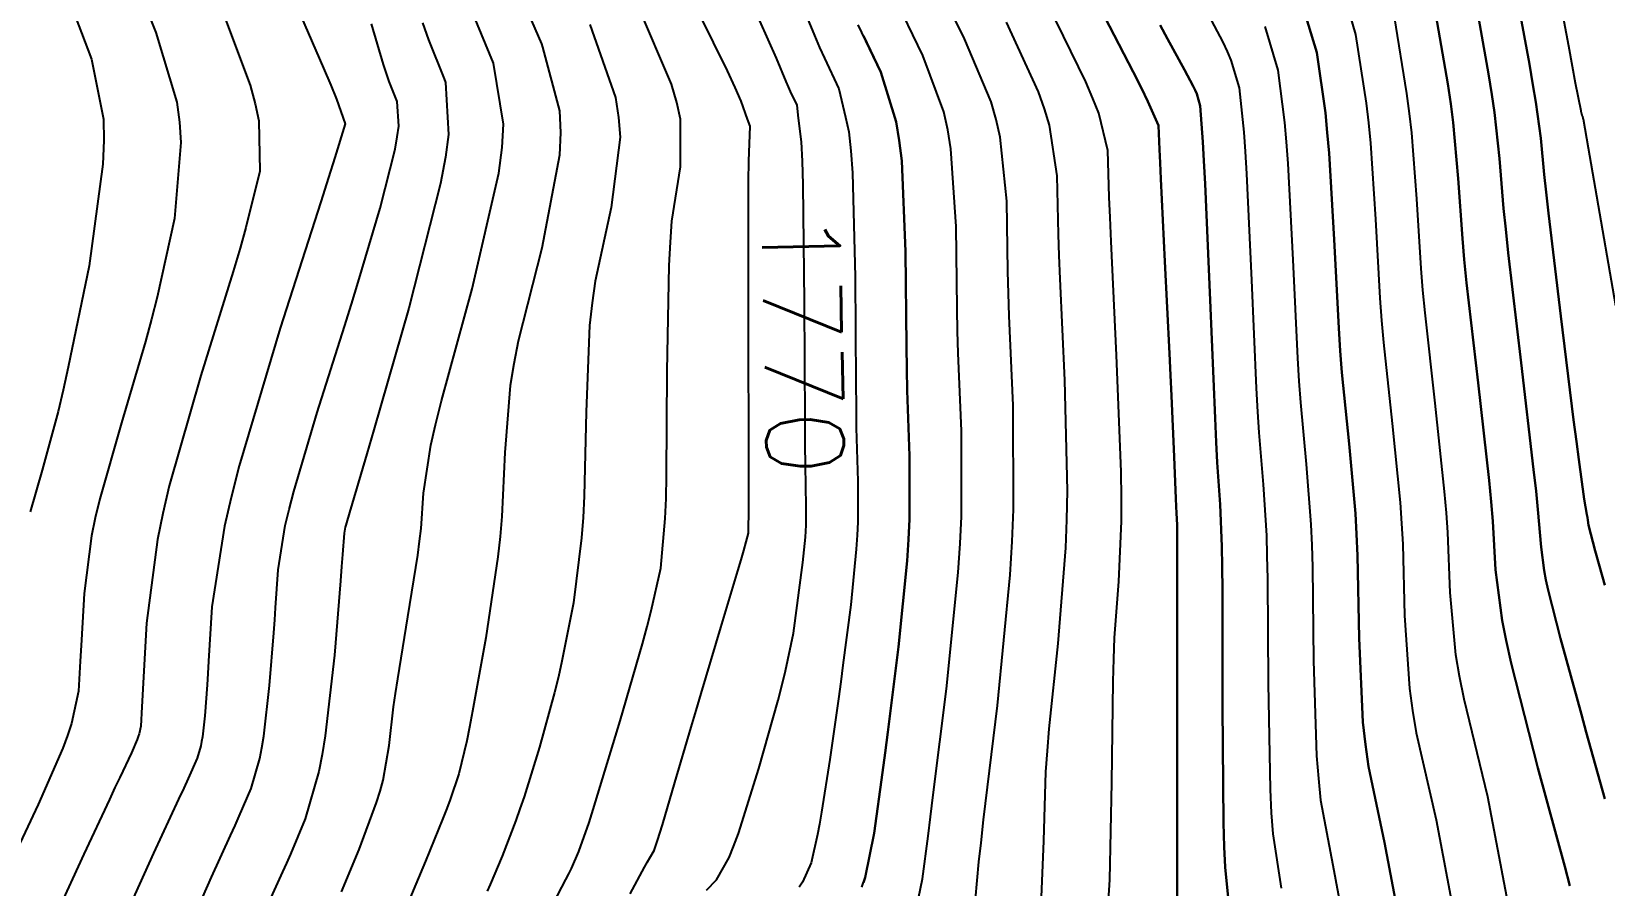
# Model space of a CAD drawing. Header units: metres. Extents: x 837117 to 838479, y 1189012 to 1191015.
# Drawn here: x 837784.2 to 837861.2, y 1189902.5 to 1189944.3 of the extents above; entities that cross this region are included whole.
import ezdxf

# ---------------------------------------------------------------- set-up
doc = ezdxf.new("R2010")
doc.units = ezdxf.units.M
doc.header["$LTSCALE"] = 0.3
doc.layers.add('COTAS 10', color=1, linetype='Continuous')
doc.layers.add('COTAS INT', color=252, linetype='Continuous')
doc.styles.get("Standard").update_dxf_attribs({"font": 'simplex.shx'})

msp = doc.modelspace()

# ---------------------------------------------------------------- linework, layer by layer
at = {"layer": 'COTAS 10'}
for points in [[(837788.887, 1189947.767), (837790.295, 1189944.222), (837791.315, 1189940.816), (837791.446, 1189939.837), (837791.512, 1189938.844), (837791.2, 1189935.127), (837790.352, 1189931.272), (837790.079, 1189930.191), (837789.79, 1189929.104), (837788.607, 1189925.127), (837787.542, 1189921.404), (837787.326, 1189920.476), (837787.145, 1189919.592), (837786.777, 1189916.775), (837786.649, 1189914.506), (837786.619, 1189913.968), (837786.591, 1189913.469), (837786.508, 1189911.995), (837786.164, 1189910.404), (837785.971, 1189909.832), (837785.735, 1189909.202), (837784.532, 1189906.45), (837783.254, 1189903.747)], [(837854.715, 1189946.728), (837855.521, 1189942.194), (837855.68, 1189941.198), (837855.811, 1189940.315), (837856.053, 1189938.065), (837856.252, 1189935.61), (837856.356, 1189934.598), (837856.481, 1189933.442), (837857.109, 1189928.065), (837857.725, 1189922.839), (837857.842, 1189921.777), (837857.936, 1189920.882), (837858.086, 1189919.042), (837858.232, 1189917.899), (837858.324, 1189917.444), (837858.439, 1189916.928), (837859.042, 1189914.563), (837859.831, 1189911.684), (837860.063, 1189910.844), (837860.3, 1189909.985), (837861.208, 1189906.729)], [(837861.208, 1189906.729), (837860.3, 1189909.985), (837860.063, 1189910.844), (837859.831, 1189911.684), (837859.042, 1189914.563), (837858.439, 1189916.928), (837858.324, 1189917.444), (837858.232, 1189917.899), (837858.086, 1189919.042), (837857.936, 1189920.882), (837857.842, 1189921.777), (837857.725, 1189922.839), (837857.109, 1189928.065), (837856.481, 1189933.442), (837856.356, 1189934.598), (837856.252, 1189935.61), (837856.053, 1189938.065), (837855.811, 1189940.315), (837855.68, 1189941.198), (837855.521, 1189942.194), (837854.715, 1189946.728)], [(837799.381, 1189902.177), (837800.244, 1189904.251), (837801.092, 1189906.538), (837801.264, 1189907.105), (837801.41, 1189907.642), (837801.711, 1189909.341), (837801.928, 1189911.225), (837802.02, 1189911.878), (837802.127, 1189912.589), (837802.63, 1189915.634), (837803.107, 1189918.643), (837803.198, 1189919.331), (837803.271, 1189919.956), (837803.383, 1189921.688), (837803.747, 1189924.026), (837803.978, 1189925.032), (837804.266, 1189926.194), (837805.777, 1189931.688), (837807.08, 1189937.341), (837807.237, 1189938.604), (837807.306, 1189939.735), (837806.816, 1189942.727), (837805.642, 1189945.56)], [(837817.241, 1189902.255), (837817.73, 1189902.761), (837818.349, 1189903.85), (837818.565, 1189904.388), (837818.799, 1189905.03), (837819.802, 1189908.202), (837820.747, 1189911.558), (837820.944, 1189912.314), (837821.114, 1189912.996), (837821.493, 1189914.836), (837821.684, 1189916.188), (837821.734, 1189916.561), (837821.784, 1189916.935), (837821.956, 1189918.282), (837822.081, 1189919.522), (837822.102, 1189919.828), (837822.116, 1189920.118), (837822.115, 1189921.032), (837822.079, 1189923.056), (837822.071, 1189924.047), (837822.063, 1189925.225), (837822.041, 1189931.032), (837821.974, 1189936.782), (837821.937, 1189937.923), (837821.894, 1189938.87), (837821.751, 1189940.028), (837821.672, 1189940.662), (837821.352, 1189941.331), (837821.246, 1189941.57), (837821.133, 1189941.831), (837820.662, 1189942.968), (837819.852, 1189944.79)], [(837833.643, 1189901.917), (837833.744, 1189904.664), (837833.855, 1189908.05), (837833.923, 1189909.078), (837834.008, 1189910.146), (837834.448, 1189914.33), (837834.832, 1189919.006), (837834.88, 1189920.385), (837834.904, 1189921.799), (837834.781, 1189927.208), (837834.55, 1189932.176), (837834.506, 1189933.312), (837834.47, 1189934.345), (837834.409, 1189937.208), (837834.025, 1189939.691), (837833.785, 1189940.483), (837833.487, 1189941.321), (837831.927, 1189944.726)], [(837833.643, 1189901.917), (837833.744, 1189904.664), (837833.855, 1189908.05), (837833.923, 1189909.078), (837834.008, 1189910.146), (837834.448, 1189914.33), (837834.832, 1189919.006), (837834.88, 1189920.385), (837834.904, 1189921.799), (837834.781, 1189927.208), (837834.55, 1189932.176), (837834.506, 1189933.312), (837834.47, 1189934.345), (837834.409, 1189937.208), (837834.025, 1189939.691), (837833.785, 1189940.483), (837833.487, 1189941.321), (837831.927, 1189944.726)], [(837844.563, 1189944.51), (837845.209, 1189942.382), (837845.533, 1189939.824), (837845.613, 1189938.872), (837845.69, 1189937.813), (837845.933, 1189933.105), (837846.165, 1189928.287), (837846.235, 1189927.158), (837846.307, 1189926.118), (837846.587, 1189923.105), (837846.823, 1189920.149), (837846.867, 1189919.145), (837846.903, 1189918.06), (837846.956, 1189913.474), (837847.096, 1189908.832), (837847.187, 1189907.712), (837847.3, 1189906.663), (837847.894, 1189903.474), (837848.422, 1189900.676)], [(837844.563, 1189944.51), (837845.209, 1189942.382), (837845.533, 1189939.824), (837845.613, 1189938.872), (837845.69, 1189937.813), (837845.933, 1189933.105), (837846.165, 1189928.287), (837846.235, 1189927.158), (837846.307, 1189926.118), (837846.587, 1189923.105), (837846.823, 1189920.149), (837846.867, 1189919.145), (837846.903, 1189918.06), (837846.956, 1189913.474), (837847.096, 1189908.832), (837847.187, 1189907.712), (837847.3, 1189906.663), (837847.894, 1189903.474), (837848.422, 1189900.676)]]:
    msp.add_lwpolyline(points, dxfattribs=at)
at = {"layer": 'COTAS INT'}
for points in [[(837830.407, 1189901.809), (837830.572, 1189903.639), (837830.676, 1189904.575), (837830.805, 1189905.696), (837831.48, 1189911.298), (837832.108, 1189917.694), (837832.207, 1189919.318), (837832.274, 1189920.877), (837832.248, 1189925.973), (837832.056, 1189930.352), (837832.019, 1189931.459), (837831.988, 1189932.521), (837831.936, 1189935.973), (837831.615, 1189939.109), (837831.416, 1189939.971), (837831.168, 1189940.831), (837829.876, 1189943.913), (837828.209, 1189947.311), (837827.725, 1189948.37), (837827.232, 1189949.479), (837827.051, 1189949.913), (837825.373, 1189953.913), (837824.923, 1189955.039)], [(837783.916, 1189952.925), (837785.33, 1189948.02), (837785.687, 1189946.887), (837786.028, 1189945.852), (837787.132, 1189942.925), (837787.726, 1189939.981), (837787.745, 1189938.934), (837787.701, 1189937.788), (837787.02, 1189932.812), (837786.003, 1189927.854), (837785.748, 1189926.719), (837785.504, 1189925.686), (837784.721, 1189922.812), (837784.137, 1189920.77)], [(837827.615, 1189901.868), (837827.807, 1189902.805), (837828.085, 1189904.904), (837828.204, 1189905.837), (837828.34, 1189906.922), (837828.984, 1189912.109), (837829.558, 1189917.805), (837829.652, 1189919.212), (837829.717, 1189920.544), (837829.715, 1189924.737), (837829.562, 1189928.528), (837829.532, 1189929.606), (837829.507, 1189930.697), (837829.462, 1189934.737), (837829.205, 1189938.527), (837829.046, 1189939.459), (837828.85, 1189940.341), (837827.825, 1189943.1), (837826.376, 1189946.111), (837825.911, 1189947.151), (837825.42, 1189948.279), (837824.923, 1189949.476)], [(837861.754, 1189930.857), (837860.755, 1189936.585), (837860.41, 1189938.562), (837860.163, 1189939.975), (837860.158, 1189939.998), (837860.156, 1189940.004), (837860.155, 1189940.01), (837860.15, 1189940.031), (837860.144, 1189940.061), (837860.14, 1189940.08), (837860.135, 1189940.098), (837860.134, 1189940.102), (837860.132, 1189940.106), (837860.125, 1189940.118), (837860.118, 1189940.129), (837860.114, 1189940.137), (837860.108, 1189940.152), (837860.102, 1189940.168), (837860.1, 1189940.173), (837860.099, 1189940.178), (837860.094, 1189940.195), (837860.084, 1189940.235), (837860.079, 1189940.253), (837860.073, 1189940.276), (837860.044, 1189940.384), (837859.781, 1189941.745), (837859.628, 1189942.557), (837859.439, 1189943.557), (837858.466, 1189948.741)], [(837861.754, 1189930.857), (837860.755, 1189936.585), (837860.41, 1189938.562), (837860.163, 1189939.975), (837860.158, 1189939.998), (837860.156, 1189940.004), (837860.155, 1189940.01), (837860.15, 1189940.031), (837860.144, 1189940.061), (837860.14, 1189940.08), (837860.135, 1189940.098), (837860.134, 1189940.102), (837860.132, 1189940.106), (837860.125, 1189940.118), (837860.118, 1189940.129), (837860.114, 1189940.137), (837860.108, 1189940.152), (837860.102, 1189940.168), (837860.1, 1189940.173), (837860.099, 1189940.178), (837860.094, 1189940.195), (837860.084, 1189940.235), (837860.079, 1189940.253), (837860.073, 1189940.276), (837860.044, 1189940.384), (837859.781, 1189941.745), (837859.628, 1189942.557), (837859.439, 1189943.557), (837858.466, 1189948.741)], [(837830.407, 1189901.809), (837830.572, 1189903.639), (837830.676, 1189904.575), (837830.805, 1189905.696), (837831.48, 1189911.298), (837832.108, 1189917.694), (837832.207, 1189919.318), (837832.274, 1189920.877), (837832.248, 1189925.973), (837832.056, 1189930.352), (837832.019, 1189931.459), (837831.988, 1189932.521), (837831.936, 1189935.973), (837831.615, 1189939.109), (837831.416, 1189939.971), (837831.168, 1189940.831), (837829.876, 1189943.913), (837828.209, 1189947.311)], [(837848.001, 1189947.616), (837849.012, 1189944.12), (837849.528, 1189940.772), (837849.64, 1189939.802), (837849.738, 1189938.814), (837849.981, 1189935.089), (837850.2, 1189931.216), (837850.283, 1189930.134), (837850.377, 1189929.048), (837850.796, 1189925.089), (837851.184, 1189921.225), (837851.257, 1189920.198), (837851.316, 1189919.189), (837851.408, 1189915.702), (837851.643, 1189912.12), (837851.792, 1189911.052), (837851.978, 1189909.952), (837852.954, 1189905.702), (837853.82, 1189901.109)], [(837848.001, 1189947.616), (837849.012, 1189944.12), (837849.528, 1189940.772), (837849.64, 1189939.802), (837849.738, 1189938.814), (837849.981, 1189935.089), (837850.2, 1189931.216), (837850.283, 1189930.134), (837850.377, 1189929.048), (837850.796, 1189925.089), (837851.184, 1189921.225), (837851.257, 1189920.198), (837851.316, 1189919.189), (837851.408, 1189915.702), (837851.643, 1189912.12), (837851.792, 1189911.052), (837851.978, 1189909.952), (837852.954, 1189905.702), (837853.82, 1189901.109)], [(837861.202, 1189917.184), (837860.944, 1189918.114), (837860.737, 1189918.867), (837860.409, 1189920.109), (837860.378, 1189920.357), (837860.359, 1189920.484), (837860.334, 1189920.636), (837860.205, 1189921.393), (837859.931, 1189923.325), (837859.816, 1189924.218), (837859.683, 1189925.266), (837859.058, 1189930.342), (837858.458, 1189935.382), (837858.341, 1189936.407), (837858.246, 1189937.272), (837858.077, 1189939.058), (837857.835, 1189940.816), (837857.693, 1189941.664), (837857.518, 1189942.668), (837856.616, 1189947.597)], [(837856.616, 1189947.597), (837857.518, 1189942.668), (837857.693, 1189941.664), (837857.835, 1189940.816), (837858.077, 1189939.058), (837858.246, 1189937.272), (837858.341, 1189936.407), (837858.458, 1189935.382), (837859.058, 1189930.342), (837859.683, 1189925.266), (837859.816, 1189924.218), (837859.931, 1189923.325), (837860.205, 1189921.393), (837860.334, 1189920.636), (837860.359, 1189920.484), (837860.378, 1189920.357), (837860.409, 1189920.109), (837860.737, 1189918.867), (837860.944, 1189918.114), (837861.202, 1189917.184)], [(837796.62, 1189946.816), (837798.495, 1189942.486), (837798.849, 1189941.643), (837799.133, 1189940.955), (837799.561, 1189939.757), (837799.051, 1189938.108), (837798.742, 1189937.135), (837798.361, 1189935.939), (837796.379, 1189929.757), (837794.371, 1189923.018), (837793.973, 1189921.471), (837793.644, 1189920.062), (837793.025, 1189916.127), (837792.868, 1189913.462), (837792.83, 1189912.854), (837792.794, 1189912.303), (837792.684, 1189910.782), (837792.57, 1189909.764), (837792.531, 1189909.53), (837792.49, 1189909.316), (837792.316, 1189908.716), (837791.87, 1189907.719), (837791.656, 1189907.255), (837791.404, 1189906.709), (837790.167, 1189904.061), (837788.8, 1189901.038)], [(837807.741, 1189946.951), (837809.171, 1189943.669), (837809.217, 1189943.5), (837810.044, 1189940.388), (837810.088, 1189939.336), (837810.046, 1189938.221), (837809.176, 1189933.674), (837808.027, 1189929.127), (837807.809, 1189928.011), (837807.634, 1189926.958), (837807.363, 1189923.674), (837807.228, 1189920.533), (837807.139, 1189919.569), (837807.028, 1189918.566), (837806.438, 1189914.603), (837805.789, 1189911.01), (837805.639, 1189910.239), (837805.503, 1189909.566), (837805.12, 1189907.942), (837804.69, 1189906.686), (837804.524, 1189906.244), (837804.337, 1189905.762), (837803.491, 1189903.68), (837802.675, 1189901.74)], [(837813.505, 1189902.07), (837814.209, 1189903.382), (837814.347, 1189903.636), (837814.462, 1189903.843), (837814.672, 1189904.195), (837814.86, 1189904.731), (837814.96, 1189905.053), (837815.082, 1189905.451), (837815.695, 1189907.517), (837816.497, 1189910.238), (837816.737, 1189911.049), (837816.986, 1189911.884), (837817.948, 1189915.11), (837818.772, 1189917.879), (837818.932, 1189918.426), (837819.063, 1189918.878), (837819.293, 1189919.719), (837819.313, 1189920.979), (837819.318, 1189921.373), (837819.32, 1189922.338), (837819.32, 1189923.523), (837819.304, 1189929.633), (837819.296, 1189935.756), (837819.301, 1189936.949), (837819.31, 1189937.924), (837819.371, 1189939.633), (837819.25, 1189939.981), (837818.941, 1189940.86), (837818.64, 1189941.532), (837818.261, 1189942.348), (837816.234, 1189946.496)], [(837821.475, 1189946.609), (837822.522, 1189944.078), (837822.774, 1189943.496), (837823.01, 1189942.965), (837823.723, 1189941.475), (837824.048, 1189940.073), (837824.212, 1189939.36), (837824.307, 1189938.435), (837824.384, 1189937.364), (837824.515, 1189932.267), (837824.544, 1189927.049), (837824.558, 1189925.9), (837824.573, 1189924.88), (837824.648, 1189922.267), (837824.649, 1189921.081), (837824.649, 1189920.26), (837824.618, 1189919.623), (837824.574, 1189918.95), (837824.299, 1189916.224), (837823.921, 1189913.264), (837823.812, 1189912.443), (837823.7, 1189911.622), (837823.281, 1189908.653), (837822.875, 1189906.069), (837822.773, 1189905.491), (837822.675, 1189904.973), (837822.358, 1189903.598), (837821.942, 1189902.65), (837821.781, 1189902.401)], [(837827.615, 1189901.868), (837827.807, 1189902.805), (837828.085, 1189904.904), (837828.204, 1189905.837), (837828.34, 1189906.922), (837828.984, 1189912.109), (837829.558, 1189917.805), (837829.652, 1189919.212), (837829.717, 1189920.544), (837829.715, 1189924.737), (837829.562, 1189928.528), (837829.532, 1189929.606), (837829.507, 1189930.697), (837829.462, 1189934.737), (837829.205, 1189938.527), (837829.046, 1189939.459), (837828.85, 1189940.341), (837827.825, 1189943.1), (837826.376, 1189946.111)], [(837840.282, 1189901.731), (837840.279, 1189902.7), (837840.277, 1189903.899), (837840.278, 1189910.134), (837840.283, 1189916.367), (837840.283, 1189917.566), (837840.282, 1189918.535), (837840.274, 1189920.129), (837840.244, 1189920.702), (837840.23, 1189921.027), (837840.213, 1189921.424), (837840.129, 1189923.462), (837839.998, 1189926.453), (837839.952, 1189927.452), (837839.901, 1189928.524), (837839.679, 1189933.012), (837839.476, 1189937.058), (837839.438, 1189937.852), (837839.407, 1189938.504), (837839.357, 1189939.679), (837838.846, 1189940.855), (837838.525, 1189941.507), (837838.125, 1189942.302), (837836.029, 1189946.351)], [(837836.029, 1189946.351), (837838.125, 1189942.302), (837838.525, 1189941.507), (837838.846, 1189940.855), (837839.357, 1189939.679), (837839.407, 1189938.504), (837839.438, 1189937.852), (837839.476, 1189937.058), (837839.679, 1189933.012), (837839.901, 1189928.524), (837839.952, 1189927.452), (837839.998, 1189926.453), (837840.129, 1189923.462), (837840.213, 1189921.424), (837840.23, 1189921.027), (837840.244, 1189920.702), (837840.274, 1189920.129), (837840.282, 1189918.535), (837840.283, 1189917.566), (837840.283, 1189916.367), (837840.278, 1189910.134), (837840.277, 1189903.899), (837840.279, 1189902.7), (837840.282, 1189901.731)], [(837846.228, 1189946.155), (837847.11, 1189943.251), (837847.53, 1189940.298), (837847.626, 1189939.337), (837847.714, 1189938.313), (837847.957, 1189934.097), (837848.183, 1189929.751), (837848.259, 1189928.646), (837848.342, 1189927.583), (837848.691, 1189924.097), (837849.003, 1189920.687), (837849.062, 1189919.671), (837849.11, 1189918.625), (837849.182, 1189914.588), (837849.369, 1189910.476), (837849.489, 1189909.382), (837849.639, 1189908.307), (837850.424, 1189904.588), (837851.121, 1189900.892)], [(837851.121, 1189900.892), (837850.424, 1189904.588), (837849.639, 1189908.307), (837849.489, 1189909.382), (837849.369, 1189910.476), (837849.182, 1189914.588), (837849.11, 1189918.625), (837849.062, 1189919.671), (837849.003, 1189920.687), (837848.691, 1189924.097), (837848.342, 1189927.583), (837848.259, 1189928.646), (837848.183, 1189929.751), (837847.957, 1189934.097), (837847.714, 1189938.313), (837847.626, 1189939.337), (837847.53, 1189940.298), (837847.11, 1189943.251), (837846.228, 1189946.155)], [(837859.499, 1189902.468), (837859.244, 1189903.407), (837857.929, 1189908.241), (837856.625, 1189913.356), (837856.376, 1189914.471), (837856.176, 1189915.456), (837855.86, 1189917.929), (837855.73, 1189920.318), (837855.647, 1189921.251), (837855.544, 1189922.301), (837855.004, 1189927.073), (837854.446, 1189931.977), (837854.332, 1189933.11), (837854.235, 1189934.146), (837854.029, 1189937.073), (837853.787, 1189939.815), (837853.666, 1189940.733), (837853.523, 1189941.72), (837852.814, 1189945.858)], [(837852.814, 1189945.858), (837853.523, 1189941.72), (837853.666, 1189940.733), (837853.787, 1189939.815), (837854.029, 1189937.073), (837854.235, 1189934.146), (837854.332, 1189933.11), (837854.446, 1189931.977), (837855.004, 1189927.073), (837855.544, 1189922.301), (837855.647, 1189921.251), (837855.73, 1189920.318), (837855.86, 1189917.929), (837856.176, 1189915.456), (837856.376, 1189914.471), (837856.625, 1189913.356), (837857.929, 1189908.241), (837859.244, 1189903.407), (837859.499, 1189902.468)], [(837793.457, 1189945.519), (837794.905, 1189941.651), (837795.148, 1189940.74), (837795.322, 1189939.899), (837795.381, 1189937.442), (837794.701, 1189934.69), (837794.411, 1189933.663), (837794.075, 1189932.522), (837792.493, 1189927.442), (837790.947, 1189922.037), (837790.634, 1189920.69), (837790.371, 1189919.408), (837789.837, 1189915.319), (837789.605, 1189911.221), (837789.552, 1189910.275), (837789.471, 1189909.903), (837789.426, 1189909.769), (837789.371, 1189909.622), (837789.09, 1189908.979), (837788.523, 1189907.774), (837788.287, 1189907.273), (837788.018, 1189906.7), (837786.763, 1189904.023), (837785.476, 1189901.215)], [(837809.755, 1189901.616), (837810.355, 1189902.775), (837810.495, 1189903.058), (837810.625, 1189903.324), (837810.998, 1189904.151), (837811.491, 1189905.571), (837811.696, 1189906.211), (837811.93, 1189906.958), (837813.022, 1189910.549), (837814.108, 1189914.304), (837814.339, 1189915.154), (837814.539, 1189915.922), (837815.008, 1189918.013), (837815.221, 1189920.437), (837815.26, 1189921.415), (837815.29, 1189922.526), (837815.323, 1189927.646), (837815.408, 1189932.823), (837815.471, 1189933.97), (837815.549, 1189934.992), (837815.973, 1189937.646), (837815.976, 1189939.98), (837815.789, 1189940.8), (837815.522, 1189941.695), (837813.88, 1189945.553)], [(837836.92, 1189901.753), (837836.98, 1189902.759), (837837.081, 1189907.518), (837837.138, 1189912.461), (837837.171, 1189913.582), (837837.211, 1189914.596), (837837.417, 1189917.362), (837837.556, 1189920.318), (837837.554, 1189921.451), (837837.534, 1189922.721), (837837.314, 1189928.443), (837837.045, 1189934), (837836.993, 1189935.165), (837836.951, 1189936.168), (837836.883, 1189938.443), (837836.436, 1189940.273), (837836.155, 1189940.995), (837835.806, 1189941.812), (837833.978, 1189945.538)], [(837836.92, 1189901.753), (837836.98, 1189902.759), (837837.081, 1189907.518), (837837.138, 1189912.461), (837837.171, 1189913.582), (837837.211, 1189914.596), (837837.417, 1189917.362), (837837.556, 1189920.318), (837837.554, 1189921.451), (837837.534, 1189922.721), (837837.314, 1189928.443), (837837.045, 1189934), (837836.993, 1189935.165), (837836.951, 1189936.168), (837836.883, 1189938.443), (837836.436, 1189940.273), (837836.155, 1189940.995), (837835.806, 1189941.812), (837833.978, 1189945.538)], [(837841.512, 1189945.626), (837842.508, 1189943.756), (837842.717, 1189943.297), (837842.898, 1189942.864), (837843.308, 1189941.512), (837843.535, 1189939.351), (837843.6, 1189938.406), (837843.665, 1189937.312), (837843.909, 1189932.113), (837844.148, 1189926.822), (837844.211, 1189925.67), (837844.272, 1189924.653), (837844.482, 1189922.113), (837844.642, 1189919.611), (837844.672, 1189918.618), (837844.696, 1189917.496), (837844.73, 1189912.361), (837844.823, 1189907.187), (837844.884, 1189906.041), (837844.961, 1189905.019), (837845.364, 1189902.361)], [(837841.512, 1189945.626), (837842.508, 1189943.756), (837842.717, 1189943.297), (837842.898, 1189942.864), (837843.308, 1189941.512), (837843.535, 1189939.351), (837843.6, 1189938.406), (837843.665, 1189937.312), (837843.909, 1189932.113), (837844.148, 1189926.822), (837844.211, 1189925.67), (837844.272, 1189924.653), (837844.482, 1189922.113), (837844.642, 1189919.611), (837844.672, 1189918.618), (837844.696, 1189917.496), (837844.73, 1189912.361), (837844.823, 1189907.187), (837844.884, 1189906.041), (837844.961, 1189905.019), (837845.364, 1189902.361)], [(837856.52, 1189901.325), (837855.484, 1189906.815), (837854.317, 1189911.596), (837854.095, 1189912.723), (837853.916, 1189913.764), (837853.634, 1189916.815), (837853.523, 1189919.754), (837853.452, 1189920.724), (837853.364, 1189921.763), (837852.9, 1189926.081), (837852.411, 1189930.512), (837852.308, 1189931.622), (837852.217, 1189932.681), (837852.005, 1189936.081), (837851.762, 1189939.314), (837851.653, 1189940.268), (837851.526, 1189941.246), (837850.913, 1189944.989)], [(837856.52, 1189901.325), (837855.484, 1189906.815), (837854.317, 1189911.596), (837854.095, 1189912.723), (837853.916, 1189913.764), (837853.634, 1189916.815), (837853.523, 1189919.754), (837853.452, 1189920.724), (837853.364, 1189921.763), (837852.9, 1189926.081), (837852.411, 1189930.512), (837852.308, 1189931.622), (837852.217, 1189932.681), (837852.005, 1189936.081), (837851.762, 1189939.314), (837851.653, 1189940.268), (837851.526, 1189941.246), (837850.913, 1189944.989)], [(837791.915, 1189900.413), (837793.005, 1189902.889), (837793.95, 1189904.93), (837794.17, 1189905.418), (837794.373, 1189905.871), (837794.959, 1189907.228), (837795.382, 1189908.691), (837795.483, 1189909.213), (837795.577, 1189909.784), (837795.855, 1189912.267), (837796.06, 1189914.846), (837796.107, 1189915.477), (837796.15, 1189916.073), (837796.269, 1189917.928), (837796.62, 1189920.095), (837796.809, 1189920.888), (837797.037, 1189921.764), (837798.193, 1189925.623), (837799.525, 1189929.836), (837799.864, 1189930.935), (837800.191, 1189932.005), (837801.264, 1189935.623), (837801.996, 1189938.509), (837802.107, 1189939.117), (837802.179, 1189939.641), (837802.107, 1189940.843), (837801.713, 1189941.829), (837801.581, 1189942.217), (837801.439, 1189942.655), (837800.843, 1189944.652)], [(837803.347, 1189944.694), (837803.627, 1189943.872), (837804.397, 1189941.949), (837804.462, 1189941.785), (837804.613, 1189939.24), (837804.461, 1189938.13), (837804.226, 1189936.843), (837802.677, 1189930.733), (837800.955, 1189924.785), (837800.61, 1189923.6), (837800.323, 1189922.616), (837799.764, 1189920.733), (837799.614, 1189920.23), (837799.584, 1189920.116), (837799.559, 1189920.012), (837799.513, 1189919.73), (837799.431, 1189918.685), (837799.384, 1189918.1), (837799.326, 1189917.388), (837799.027, 1189913.753), (837798.583, 1189909.805), (837798.435, 1189908.896), (837798.274, 1189908.067), (837797.601, 1189905.74), (837796.877, 1189904.024), (837796.685, 1189903.581), (837796.496, 1189903.152), (837795.843, 1189901.717)], [(837811.525, 1189944.611), (837812.783, 1189941.042), (837812.939, 1189940.068), (837813.011, 1189939.101), (837812.574, 1189935.66), (837811.788, 1189932.059), (837811.64, 1189930.991), (837811.521, 1189929.891), (837811.343, 1189925.66), (837811.259, 1189921.529), (837811.2, 1189920.492), (837811.125, 1189919.501), (837810.723, 1189916.308), (837810.164, 1189913.466), (837809.989, 1189912.697), (837809.806, 1189911.935), (837809.071, 1189909.246), (837808.31, 1189906.822), (837808.11, 1189906.228), (837807.914, 1189905.666), (837807.245, 1189903.916), (837806.65, 1189902.532), (837806.501, 1189902.202)], [(837824.851, 1189902.41), (837824.999, 1189902.873), (837825.445, 1189905.049), (837825.856, 1189908.012), (837825.983, 1189908.97), (837826.116, 1189909.989), (837826.641, 1189914.166), (837827.066, 1189918.377), (837827.135, 1189919.417), (837827.183, 1189920.402), (837827.182, 1189923.502), (837827.067, 1189926.704), (837827.045, 1189927.753), (837827.026, 1189928.873), (837826.988, 1189933.502), (837826.794, 1189937.945), (837826.677, 1189938.947), (837826.531, 1189939.851), (837825.774, 1189942.288), (837824.668, 1189944.599)], [(837842.834, 1189901.247), (837842.621, 1189903.375), (837842.582, 1189904.371), (837842.55, 1189905.543), (837842.504, 1189911.247), (837842.489, 1189916.932), (837842.477, 1189918.092), (837842.462, 1189919.073), (837842.378, 1189921.121), (837842.238, 1189923.189), (837842.187, 1189924.182), (837842.131, 1189925.357), (837841.885, 1189931.121), (837841.641, 1189936.812), (837841.587, 1189937.941), (837841.538, 1189938.877), (837841.407, 1189940.643), (837841.232, 1189941.218), (837841.156, 1189941.402), (837841.067, 1189941.597), (837840.643, 1189942.393), (837839.803, 1189943.92), (837839.452, 1189944.576)], [(837839.452, 1189944.576), (837839.803, 1189943.92), (837840.643, 1189942.393), (837841.067, 1189941.597), (837841.156, 1189941.402), (837841.232, 1189941.218), (837841.407, 1189940.643), (837841.538, 1189938.877), (837841.587, 1189937.941), (837841.641, 1189936.812), (837841.885, 1189931.121), (837842.131, 1189925.357), (837842.187, 1189924.182), (837842.238, 1189923.189), (837842.378, 1189921.121), (837842.462, 1189919.073), (837842.477, 1189918.092), (837842.489, 1189916.932), (837842.504, 1189911.247), (837842.55, 1189905.543), (837842.582, 1189904.371), (837842.621, 1189903.375), (837842.834, 1189901.247)], [(837824.923, 1189944.065), (837825.774, 1189942.288), (837826.531, 1189939.851), (837826.677, 1189938.947), (837826.794, 1189937.945), (837826.988, 1189933.502), (837827.026, 1189928.873), (837827.045, 1189927.753), (837827.067, 1189926.704), (837827.182, 1189923.502), (837827.183, 1189920.402), (837827.135, 1189919.417), (837827.066, 1189918.377), (837826.641, 1189914.166), (837826.116, 1189909.989), (837825.983, 1189908.97), (837825.856, 1189908.012), (837825.445, 1189905.049), (837824.999, 1189902.873), (837824.923, 1189902.637)]]:
    msp.add_lwpolyline(points, dxfattribs=at)

# ---------------------------------------------------------------- texts
at = {"layer": 'COTAS 10', "insert": (837819.932, 1189935.501), "char_height": 3.8, "attachment_point": 7, "rotation": 271.17571}
msp.add_mtext('1770', dxfattribs=at)

doc.saveas('drawing.dxf')
